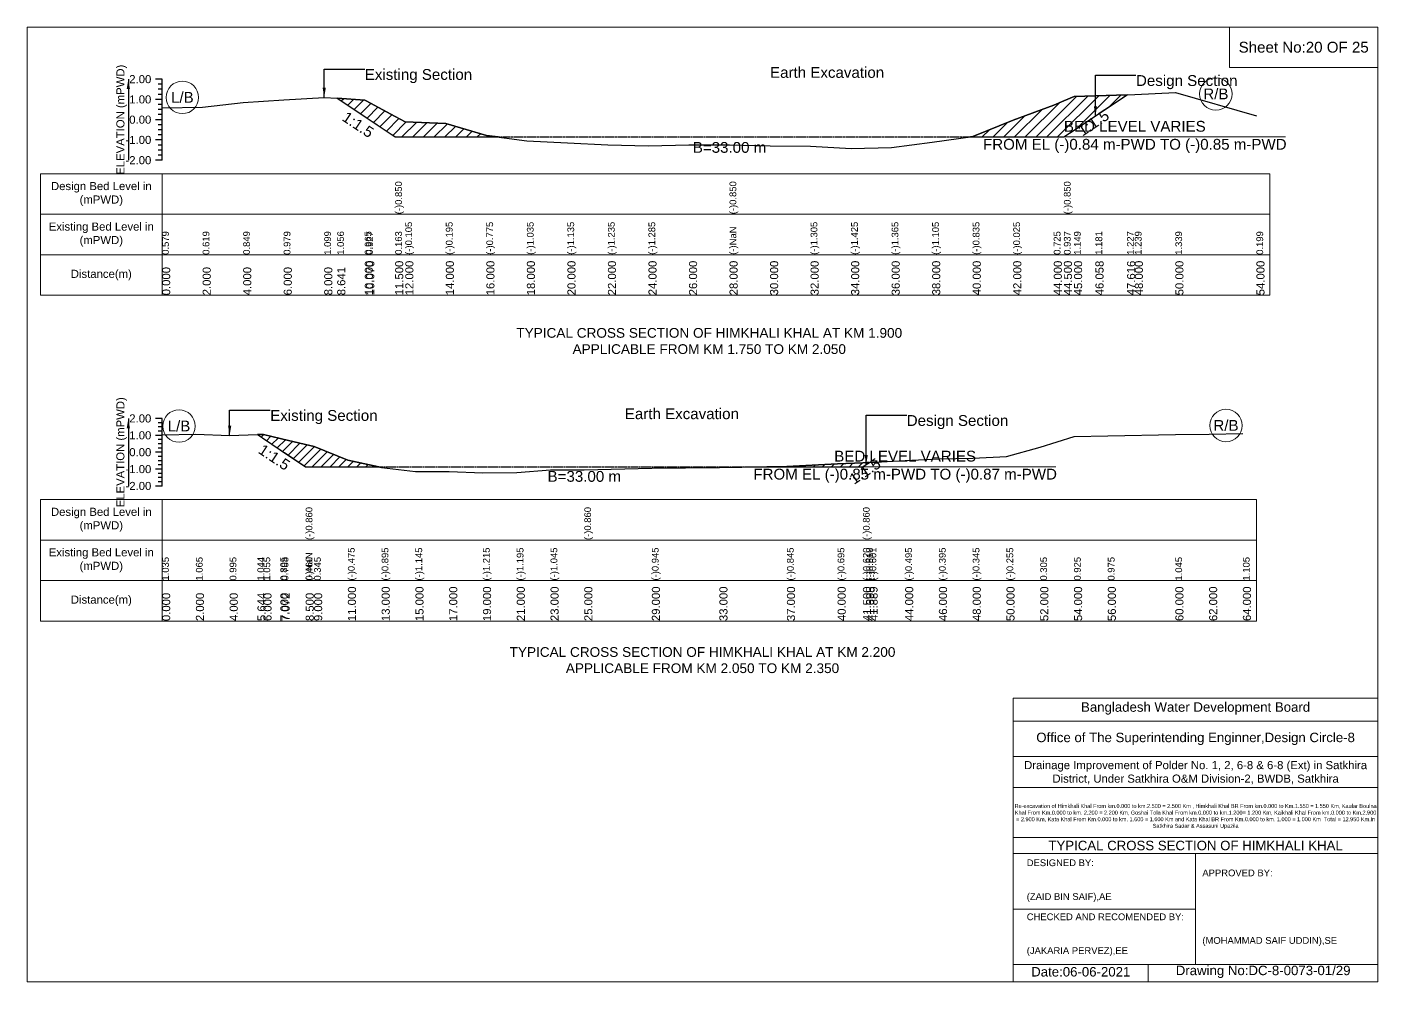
# Model space of a CAD drawing. Header units: inches. Extents: x 93000 to 346000, y -4242 to 0.
# Drawn here: x 290000 to 296000, y -4242 to 0 of the extents above; entities that cross this region are included whole.
import ezdxf

# ---------------------------------------------------------------- set-up
doc = ezdxf.new("R2010")
doc.units = ezdxf.units.IN
doc.header["$LTSCALE"] = 7
doc.header["$MEASUREMENT"] = 0
doc.linetypes.add('DASHED', pattern=[0.75, 0.5, -0.25])
for name, color, linetype, lineweight in [('Cross section Data Border', 7, 'Continuous', 9), ('Cross Section Labels', 7, 'Continuous', 9), ('Design_Bed_Level for Xsection', 7, 'DASHED', 25), ('Existing_Bed_Level for Xsection', 7, 'Continuous', 25), ('Long Section Labels', 7, 'Continuous', 9)]:
    doc.layers.add(name, color=color, linetype=linetype, lineweight=lineweight)
doc.styles.get("Standard").update_dxf_attribs({"font": 'arial.ttf'})
doc.dimstyles.get("Standard").update_dxf_attribs({"dimtxt": 0.18, "dimasz": 0.18, "dimexe": 0.18, "dimexo": 0.0625, "dimgap": 0.09, "dimtad": 0, "dimtih": 1, "dimtoh": 1, "dimdec": 4, "dimzin": 0, "dimdsep": 46, "dimtxsty": 'Standard', "dimcen": 0.09, "dimadec": 0, "dimazin": 0, "dimtfac": 1, "dimtdec": 4, "dimtofl": 0, "dimtmove": 0, "dimatfit": 3, "dimfxl": 0, "dimtolj": 1, "dimtzin": 0, "dimarcsym": 0})

msp = doc.modelspace()

# ---------------------------------------------------------------- hatches: boundary and pattern name
at = {"layer": 'Existing_Bed_Level for Xsection'}
h = msp.add_hatch(dxfattribs=at)
h.set_pattern_fill('ANSI31', color=256, scale=270, style=0)
h.paths.add_polyline_path([(291377.7, -316.7), (291500, -398.2), (291506.3, -402.5), (291635, -488.2), (291680, -488.2), (291860, -488.2), (292040, -488.2), (292091.9, -488.2), (292040, -481.5), (291860, -429.3), (291680, -421.2), (291635, -397.1), (291506.3, -328.3), (291500, -324.9)])
h = msp.add_hatch(dxfattribs=at)
h.set_pattern_fill('ANSI31', color=256, scale=270, style=0)
h.paths.add_polyline_path([(294190, -488.2), (294200, -488.2), (294380, -488.2), (294560, -488.2), (294605, -488.2), (294650, -458.2), (294745.2, -394.8), (294885.5, -301.3), (294745.2, -305.5), (294650, -308.3), (294605, -327.4), (294560, -346.5), (294380, -414), (294200, -486.9)])
h = msp.add_hatch(dxfattribs=at)
h.set_pattern_fill('ANSI31', color=256, scale=225, style=0)
h.paths.add_polyline_path([(291023.3, -1810.6), (291050, -1828.4), (291125, -1878.4), (291130.4, -1882), (291237.5, -1953.4), (291275, -1953.4), (291425, -1953.4), (291562.5, -1953.4), (291425, -1924.5), (291275, -1863), (291237.5, -1854.4), (291130.4, -1829.7), (291125, -1828.5), (291050, -1809.8)])
h = msp.add_hatch(dxfattribs=at)
h.set_pattern_fill('ANSI31', color=256, scale=225, style=0)
h.paths.add_polyline_path([(293285, -1953.4), (293375, -1953.4), (293600, -1953.4), (293712.5, -1953.4), (293727.1, -1943.6), (293741.7, -1933.9), (293727.1, -1934.6), (293712.5, -1935.4), (293600, -1941), (293375, -1952.2)])

# ---------------------------------------------------------------- linework, layer by layer
at = {"layer": 'Cross section Data Border'}
for points in [[(290000, 0), (296000, 0), (296000, -4242), (290000, -4242)], [(295340, 0), (296000, 0), (296000, -180), (295340, -180)], [(290060, -651.8), (295520, -651.8), (295520, -1191.8), (290060, -1191.8)], [(290060, -2098.9), (295460, -2098.9), (295460, -2638.9), (290060, -2638.9)]]:
    msp.add_lwpolyline(points, close=True, dxfattribs=at)
for points in [[(290600, -651.8), (290600, -1191.8)], [(290060, -831.8), (295520, -831.8)], [(290060, -1011.8), (295520, -1011.8)], [(290600, -2098.9), (290600, -2638.9)], [(290060, -2278.9), (295460, -2278.9)], [(290060, -2458.9), (295460, -2458.9)], [(294380, -4242), (294380, -2982), (296000, -2982)], [(294380, -3084), (296000, -3084)], [(294380, -3240), (296000, -3240)], [(294380, -3378), (296000, -3378)], [(294380, -3600), (296000, -3600)], [(294380, -3672), (296000, -3672)], [(295190, -3672), (295190, -4164)], [(294380, -3918), (295190, -3918)], [(294380, -4164), (296000, -4164)], [(294980, -4164), (294980, -4242)]]:
    msp.add_lwpolyline(points, dxfattribs=at)
at = {"layer": 'Cross Section Labels'}
for points in [[(294250.2, -488.2), (295589.8, -488.2)], [(293230.2, -1953.4), (294569.8, -1953.4)]]:
    msp.add_lwpolyline(points, dxfattribs=at)
for centre in [(295280, -297.5), (290690, -312.8), (290675, -1772.6), (295325, -1770)]:
    msp.add_circle(centre, 72, dxfattribs=at)
at = {"layer": 'Design_Bed_Level for Xsection'}
for points in [[(291377.7, -316.7), (291506.3, -402.5), (291635, -488.2), (293120, -488.2), (294605, -488.2), (294745.2, -394.8), (294885.5, -301.3)], [(291023.3, -1810.6), (291130.4, -1882), (291237.5, -1953.4), (292475, -1953.4), (293712.5, -1953.4), (293727.1, -1943.6), (293741.7, -1933.9)]]:
    msp.add_lwpolyline(points, dxfattribs=at)
at = {"layer": 'Existing_Bed_Level for Xsection'}
for points in [[(290600, -231.8), (290570, -231.8)], [(290600, -591.8), (290600, -501.8), (290600, -411.8), (290600, -321.8), (290600, -231.8)], [(290600, -254.2), (290582, -254.2)], [(290600, -276.8), (290582, -276.8)], [(290600, -299.2), (290582, -299.2)], [(290600, -359.6), (290780, -356), (290960, -335.3), (291140, -323.6), (291320, -312.8), (291377.7, -316.7), (291500, -324.9), (291506.3, -328.3), (291635, -397.1), (291635, -397.1), (291680, -421.2), (291860, -429.3), (292040, -481.5), (292220, -504.9), (292400, -513.9), (292580, -522.9), (292760, -527.4), (292940, -522.9), (293120, -522.9), (293120, -522.9), (293300, -527.4), (293480, -529.2), (293660, -540), (293840, -534.6), (294020, -511.2), (294200, -486.9), (294380, -414), (294560, -346.5), (294605, -327.4), (294605, -327.4), (294650, -308.3), (294745.2, -305.5), (294885.5, -301.3), (294920, -300.2), (295100, -291.2), (295460, -393.8)], [(290600, -321.8), (290570, -321.8)], [(290600, -344.2), (290582, -344.2)], [(290600, -411.8), (290570, -411.8)], [(290600, -366.8), (290582, -366.8)], [(290600, -389.2), (290582, -389.2)], [(290600, -434.2), (290582, -434.2)], [(290600, -456.8), (290582, -456.8)], [(290600, -479.2), (290582, -479.2)], [(290600, -501.8), (290570, -501.8)], [(290600, -524.2), (290582, -524.2)], [(290600, -591.8), (290570, -591.8)], [(290600, -546.8), (290582, -546.8)], [(290600, -569.2), (290582, -569.2)], [(290600, -1738.9), (290570, -1738.9)], [(290600, -2038.9), (290600, -1963.9), (290600, -1888.9), (290600, -1813.9), (290600, -1738.9)], [(290600, -1757.6), (290582, -1757.6)], [(290600, -1776.4), (290582, -1776.4)], [(290600, -1795.1), (290582, -1795.1)], [(290600, -1813.9), (290570, -1813.9)], [(290600, -1832.6), (290582, -1832.6)], [(290600, -1851.4), (290582, -1851.4)], [(290600, -1811.2), (290750, -1809), (290900, -1814.2), (291023.3, -1810.6), (291050, -1809.8), (291125, -1828.5), (291130.4, -1829.7), (291237.5, -1854.4), (291237.5, -1854.4), (291275, -1863), (291425, -1924.5), (291575, -1956), (291725, -1974.8), (291875, -1974.8), (292025, -1980), (292175, -1978.5), (292325, -1967.2), (292475, -1967.2), (292475, -1967.2), (292775, -1959.8), (293075, -1956), (293375, -1952.2), (293600, -1941), (293712.5, -1935.4), (293712.5, -1935.4), (293727.1, -1934.6), (293741.7, -1933.9), (293900, -1926), (294050, -1918.5), (294200, -1914.8), (294350, -1908), (294500, -1866), (294650, -1819.5), (294800, -1815.8), (295100, -1810.5), (295250, -1809), (295400, -1806)], [(290600, -1888.9), (290570, -1888.9)], [(290600, -1870.1), (290582, -1870.1)], [(290600, -1907.6), (290582, -1907.6)], [(290600, -1963.9), (290570, -1963.9)], [(290600, -1926.4), (290582, -1926.4)], [(290600, -1945.1), (290582, -1945.1)], [(290600, -2038.9), (290570, -2038.9)], [(290600, -1982.6), (290582, -1982.6)], [(290600, -2001.4), (290582, -2001.4)], [(290600, -2020.1), (290582, -2020.1)]]:
    msp.add_lwpolyline(points, dxfattribs=at)
for points in [[(291377.7, -316.7), (291377.7, -316.7), (291500, -398.2), (291506.3, -402.5), (291635, -488.2), (291635, -488.2), (291680, -488.2), (291860, -488.2), (292040, -488.2), (292091.9, -488.2), (292040, -481.5), (291860, -429.3), (291680, -421.2), (291635, -397.1), (291635, -397.1), (291506.3, -328.3), (291500, -324.9), (291377.7, -316.7)], [(294190, -488.2), (294200, -488.2), (294380, -488.2), (294560, -488.2), (294605, -488.2), (294605, -488.2), (294650, -458.2), (294745.2, -394.8), (294885.5, -301.3), (294885.5, -301.3), (294885.5, -301.3), (294745.2, -305.5), (294650, -308.3), (294605, -327.4), (294605, -327.4), (294560, -346.5), (294380, -414), (294200, -486.9)], [(291023.3, -1810.6), (291023.3, -1810.6), (291050, -1828.4), (291125, -1878.4), (291130.4, -1882), (291237.5, -1953.4), (291237.5, -1953.4), (291275, -1953.4), (291425, -1953.4), (291562.5, -1953.4), (291425, -1924.5), (291275, -1863), (291237.5, -1854.4), (291237.5, -1854.4), (291130.4, -1829.7), (291125, -1828.5), (291050, -1809.8), (291023.3, -1810.6)], [(293285, -1953.4), (293375, -1953.4), (293600, -1953.4), (293712.5, -1953.4), (293712.5, -1953.4), (293727.1, -1943.6), (293741.7, -1933.9), (293727.1, -1934.6), (293712.5, -1935.4), (293712.5, -1935.4), (293600, -1941), (293375, -1952.2)]]:
    msp.add_lwpolyline(points, close=True, dxfattribs=at)

# ---------------------------------------------------------------- texts
at = {"layer": 'Cross section Data Border', "attachment_point": 5}
for s, insert, char_height in [('Sheet No:20 OF 25', (295670, -90), 48), ('Bangladesh Water Development Board', (295190, -3027), 42), ('Office of The Superintending Enginner,Design Circle-8', (295190, -3162), 42)]:
    msp.add_mtext(s, dxfattribs=dict(at, insert=insert, char_height=char_height))
at = {"layer": 'Cross section Data Border'}
for s, insert, char_height, width, attachment_point in [('Design Bed Level in (mPWD)', (290330, -741.8), 36, 480, 5), ('Existing Bed Level in (mPWD)', (290330, -921.8), 36, 480, 5), ('Distance(m)', (290330, -1101.8), 36, 480, 5), ('Design Bed Level in (mPWD)', (290330, -2188.9), 36, 480, 5), ('Existing Bed Level in (mPWD)', (290330, -2368.9), 36, 480, 5), ('Distance(m)', (290330, -2548.9), 36, 480, 5), ('Drainage Improvement of Polder No. 1, 2, 6-8 & 6-8 (Ext) in Satkhira District, Under Satkhira O&M Division-2, BWDB, Satkhira', (295190, -3312), 36, 1680, 5), ('Re-excavation of Himkhali Khal From km.0.000 to km.2.500 = 2.500 Km , Himkhali Khal BR From km.0.000 to Km.1.550 = 1.550 Km, Kaular Boulna Khal From Km.0.000 to km. 2.200 = 2.200 Km, Goshai Tola Khal From km.0.000 to km.1.200= 1.200 Km, Kaikhali Khal From km.0.000 to Km.2.900 = 2.900 Km, Kata Khal From Km.0.000 to km. 1.600 = 1.600 Km and Kata Khal BR From Km.0.000 to km. 1.000 = 1.000 Km  Total = 12.950 Km.in Satkhira Sadar & Assasuni Upazila', (295190, -3507), 17.611, 1620, 5), ('TYPICAL CROSS SECTION OF HIMKHALI KHAL', (295190, -3636), 42, 1680, 5), ('DESIGNED BY:\\P\\P\\P(ZAID BIN SAIF),AE', (294440, -3792), 30, 840, 4), ('APPROVED BY:\\P\\P\\P\\P\\P\\P(MOHAMMAD SAIF UDDIN),SE', (295220, -3912), 30, 840, 4), ('CHECKED AND RECOMENDED BY:\\P\\P\\P(JAKARIA PERVEZ),EE', (294440, -4032), 30, 840, 4), ('Date:06-06-2021', (294680, -4197), 42, 840, 5), ('Drawing No:DC-8-0073-01/29', (295490, -4197), 42, 1320, 5)]:
    msp.add_mtext(s, dxfattribs=dict(at, insert=insert, char_height=char_height, width=width, attachment_point=attachment_point))
at = {"layer": 'Cross Section Labels'}
for s, insert, char_height, attachment_point in [('Earth Excavation', (293300, -177.7), 48, 1), ('Existing Section', (291500, -186.8), 48, 1), ('Design Section', (294925.2, -213.8), 48, 1), ('L/B', (290690, -312.8), 48, 5), ('R/B', (295280, -297.5), 48, 5), ('BED LEVEL VARIES \\PFROM EL (-)0.84 m-PWD TO (-)0.85 m-PWD', (294920, -488.2), 48, 5), ('B=33.00 m', (293120, -510.8), 48, 2), ('TYPICAL CROSS SECTION OF HIMKHALI KHAL AT KM 1.900\\PAPPLICABLE FROM KM 1.750 TO KM 2.050', (293030, -1395), 43.2, 5), ('Existing Section', (291080, -1701.4), 48, 1), ('Earth Excavation', (292655, -1693.9), 48, 1), ('Design Section', (293907.1, -1723.9), 48, 1), ('L/B', (290675, -1772.6), 48, 5), ('R/B', (295325, -1770), 48, 5), ('BED LEVEL VARIES \\PFROM EL (-)0.85 m-PWD TO (-)0.87 m-PWD', (293900, -1953.4), 48, 5), ('B=33.00 m', (292475, -1972.1), 48, 2), ('TYPICAL CROSS SECTION OF HIMKHALI KHAL AT KM 2.200\\PAPPLICABLE FROM KM 2.050 TO KM 2.350', (293000, -2812.5), 43.2, 5)]:
    msp.add_mtext(s, dxfattribs=dict(at, insert=insert, char_height=char_height, attachment_point=attachment_point))
at = {"layer": 'Cross Section Labels', "char_height": 48, "attachment_point": 2}
for insert, rotation in [((291483.8, -413.7), 326.30993), ((294722.7, -406), 33.69007), ((291111.6, -1891.3), 326.30993), ((293708.3, -1953), 33.69007)]:
    msp.add_mtext('1:1.5', dxfattribs=dict(at, insert=insert, rotation=rotation))
at = {"layer": 'Existing_Bed_Level for Xsection', "char_height": 36, "attachment_point": 5, "rotation": 90}
for insert in [(290420, -411.8), (290420, -1888.9)]:
    msp.add_mtext('ELEVATION (mPWD)', dxfattribs=dict(at, insert=insert))
at = {"layer": 'Existing_Bed_Level for Xsection', "char_height": 36, "attachment_point": 6}
for s, insert in [('2.00', (290552, -231.8)), ('1.00', (290552, -321.8)), ('0.00', (290552, -411.8)), ('-1.00', (290552, -501.8)), ('-2.00', (290552, -591.8)), ('2.00', (290552, -1738.9)), ('1.00', (290552, -1813.9)), ('0.00', (290552, -1888.9)), ('-1.00', (290552, -1963.9)), ('-2.00', (290552, -2038.9))]:
    msp.add_mtext(s, dxfattribs=dict(at, insert=insert))
at = {"layer": 'Long Section Labels', "attachment_point": 1, "rotation": 90}
for s, insert, char_height in [('(-)0.850', (291635, -831.8), 30), ('(-)0.850', (293120, -831.8), 30), ('(-)0.850', (294605, -831.8), 30), ('(-)0.105', (291680, -1011.8), 30), ('(-)0.195', (291860, -1011.8), 30), ('(-)0.775', (292040, -1011.8), 30), ('(-)1.035', (292220, -1011.8), 30), ('(-)1.135', (292400, -1011.8), 30), ('(-)1.235', (292580, -1011.8), 30), ('(-)1.235', (292580, -1011.8), 30), ('(-)1.235', (292580, -1011.8), 30), ('(-)1.235', (292580, -1011.8), 30), ('(-)1.285', (292760, -1011.8), 30), ('(-)1.285', (292760, -1011.8), 30), ('(-)NaN', (293120, -1011.8), 30), ('(-)1.305', (293480, -1011.8), 30), ('(-)1.425', (293660, -1011.8), 30), ('(-)1.365', (293840, -1011.8), 30), ('(-)1.105', (294020, -1011.8), 30), ('(-)0.835', (294200, -1011.8), 30), ('(-)0.025', (294380, -1011.8), 30), ('0.579', (290600, -1011.8), 30), ('0.619', (290780, -1011.8), 30), ('0.849', (290960, -1011.8), 30), ('0.979', (291140, -1011.8), 30), ('1.099', (291320, -1011.8), 30), ('1.056', (291377.7, -1011.8), 30), ('0.965', (291500, -1011.8), 30), ('0.927', (291506.3, -1011.8), 30), ('0.163', (291635, -1011.8), 30), ('0.163', (291635, -1011.8), 30), ('0.163', (291635, -1011.8), 30), ('0.725', (294560, -1011.8), 30), ('0.937', (294605, -1011.8), 30), ('0.937', (294605, -1011.8), 30), ('0.937', (294605, -1011.8), 30), ('1.149', (294650, -1011.8), 30), ('1.181', (294745.2, -1011.8), 30), ('1.227', (294885.5, -1011.8), 30), ('1.239', (294920, -1011.8), 30), ('1.339', (295100, -1011.8), 30), ('0.199', (295460, -1011.8), 30), ('0.000', (290600, -1191.8), 36), ('2.000', (290780, -1191.8), 36), ('4.000', (290960, -1191.8), 36), ('6.000', (291140, -1191.8), 36), ('8.000', (291320, -1191.8), 36), ('8.641', (291377.7, -1191.8), 36), ('10.000', (291500, -1191.8), 36), ('10.070', (291506.3, -1191.8), 36), ('11.500', (291635, -1191.8), 36), ('11.500', (291635, -1191.8), 36), ('11.500', (291635, -1191.8), 36), ('12.000', (291680, -1191.8), 36), ('14.000', (291860, -1191.8), 36), ('16.000', (292040, -1191.8), 36), ('18.000', (292220, -1191.8), 36), ('20.000', (292400, -1191.8), 36), ('22.000', (292580, -1191.8), 36), ('24.000', (292760, -1191.8), 36), ('26.000', (292940, -1191.8), 36), ('28.000', (293120, -1191.8), 36), ('28.000', (293120, -1191.8), 36), ('28.000', (293120, -1191.8), 36), ('30.000', (293300, -1191.8), 36), ('32.000', (293480, -1191.8), 36), ('34.000', (293660, -1191.8), 36), ('36.000', (293840, -1191.8), 36), ('38.000', (294020, -1191.8), 36), ('40.000', (294200, -1191.8), 36), ('42.000', (294380, -1191.8), 36), ('44.000', (294560, -1191.8), 36), ('44.500', (294605, -1191.8), 36), ('44.500', (294605, -1191.8), 36), ('44.500', (294605, -1191.8), 36), ('45.000', (294650, -1191.8), 36), ('46.058', (294745.2, -1191.8), 36), ('47.616', (294885.5, -1191.8), 36), ('48.000', (294920, -1191.8), 36), ('50.000', (295100, -1191.8), 36), ('54.000', (295460, -1191.8), 36), ('(-)0.860', (291237.5, -2278.9), 30), ('(-)0.860', (292475, -2278.9), 30), ('(-)0.860', (293712.5, -2278.9), 30), ('(-)NaN', (291237.5, -2458.9), 30), ('(-)NaN', (291237.5, -2458.9), 30), ('(-)NaN', (291237.5, -2458.9), 30), ('(-)0.475', (291425, -2458.9), 30), ('(-)0.895', (291575, -2458.9), 30), ('(-)0.895', (291575, -2458.9), 30), ('(-)1.145', (291725, -2458.9), 30), ('(-)1.145', (291725, -2458.9), 30), ('(-)1.215', (292025, -2458.9), 30), ('(-)1.195', (292175, -2458.9), 30), ('(-)1.045', (292325, -2458.9), 30), ('(-)1.045', (292325, -2458.9), 30), ('(-)1.045', (292325, -2458.9), 30), ('(-)0.945', (292775, -2458.9), 30), ('(-)0.845', (293375, -2458.9), 30), ('(-)0.695', (293600, -2458.9), 30), ('(-)0.620', (293712.5, -2458.9), 30), ('(-)0.620', (293712.5, -2458.9), 30), ('(-)0.610', (293727.1, -2458.9), 30), ('(-)0.601', (293741.7, -2458.9), 30), ('(-)0.495', (293900, -2458.9), 30), ('(-)0.395', (294050, -2458.9), 30), ('(-)0.345', (294200, -2458.9), 30), ('(-)0.255', (294350, -2458.9), 30), ('1.035', (290600, -2458.9), 30), ('1.065', (290750, -2458.9), 30), ('1.065', (290750, -2458.9), 30), ('0.995', (290900, -2458.9), 30), ('1.044', (291023.3, -2458.9), 30), ('1.055', (291050, -2458.9), 30), ('0.805', (291125, -2458.9), 30), ('0.788', (291130.4, -2458.9), 30), ('0.460', (291237.5, -2458.9), 30), ('0.460', (291237.5, -2458.9), 30), ('0.345', (291275, -2458.9), 30), ('0.305', (294500, -2458.9), 30), ('0.925', (294650, -2458.9), 30), ('0.975', (294800, -2458.9), 30), ('1.045', (295100, -2458.9), 30), ('1.105', (295400, -2458.9), 30), ('0.000', (290600, -2638.9), 36), ('2.000', (290750, -2638.9), 36), ('4.000', (290900, -2638.9), 36), ('5.644', (291023.3, -2638.9), 36), ('6.000', (291050, -2638.9), 36), ('7.000', (291125, -2638.9), 36), ('7.072', (291130.4, -2638.9), 36), ('8.500', (291237.5, -2638.9), 36), ('8.500', (291237.5, -2638.9), 36), ('8.500', (291237.5, -2638.9), 36), ('9.000', (291275, -2638.9), 36), ('11.000', (291425, -2638.9), 36), ('13.000', (291575, -2638.9), 36), ('15.000', (291725, -2638.9), 36), ('17.000', (291875, -2638.9), 36), ('19.000', (292025, -2638.9), 36), ('21.000', (292175, -2638.9), 36), ('23.000', (292325, -2638.9), 36), ('25.000', (292475, -2638.9), 36), ('25.000', (292475, -2638.9), 36), ('25.000', (292475, -2638.9), 36), ('29.000', (292775, -2638.9), 36), ('33.000', (293075, -2638.9), 36), ('37.000', (293375, -2638.9), 36), ('40.000', (293600, -2638.9), 36), ('41.500', (293712.5, -2638.9), 36), ('41.500', (293712.5, -2638.9), 36), ('41.500', (293712.5, -2638.9), 36), ('41.695', (293727.1, -2638.9), 36), ('41.889', (293741.7, -2638.9), 36), ('44.000', (293900, -2638.9), 36), ('46.000', (294050, -2638.9), 36), ('48.000', (294200, -2638.9), 36), ('50.000', (294350, -2638.9), 36), ('52.000', (294500, -2638.9), 36), ('54.000', (294650, -2638.9), 36), ('56.000', (294800, -2638.9), 36), ('60.000', (295100, -2638.9), 36), ('62.000', (295250, -2638.9), 36), ('64.000', (295400, -2638.9), 36)]:
    msp.add_mtext(s, dxfattribs=dict(at, insert=insert, char_height=char_height))

# ---------------------------------------------------------------- leaders
at = {"layer": 'Cross Section Labels', "annotation_type": 0, "has_hookline": 1, "hookline_direction": 0}
for points, text_width in [([(291320, -312.8), (291320, -186.8), (291499.9, -186.8)], 467.2), ([(294745.2, -394.8), (294745.2, -213.8), (294925.1, -213.8)], 441.2), ([(290900, -1814.2), (290900, -1701.4), (291079.9, -1701.4)], 467.2), ([(293727.1, -1943.6), (293727.1, -1723.9), (293907, -1723.9)], 441.2)]:
    msp.add_leader(points, dimstyle='Standard', override={"dimasz": 43.2}, dxfattribs=dict(at, text_width=text_width))
at = {"layer": 'Existing_Bed_Level for Xsection'}
for points in [[(290450, -231.8), (290450, -591.8)], [(290450, -1738.9), (290450, -2038.9)]]:
    msp.add_leader(points, dimstyle='Standard', override={"dimasz": 43.2}, dxfattribs=at)

doc.saveas('drawing.dxf')
